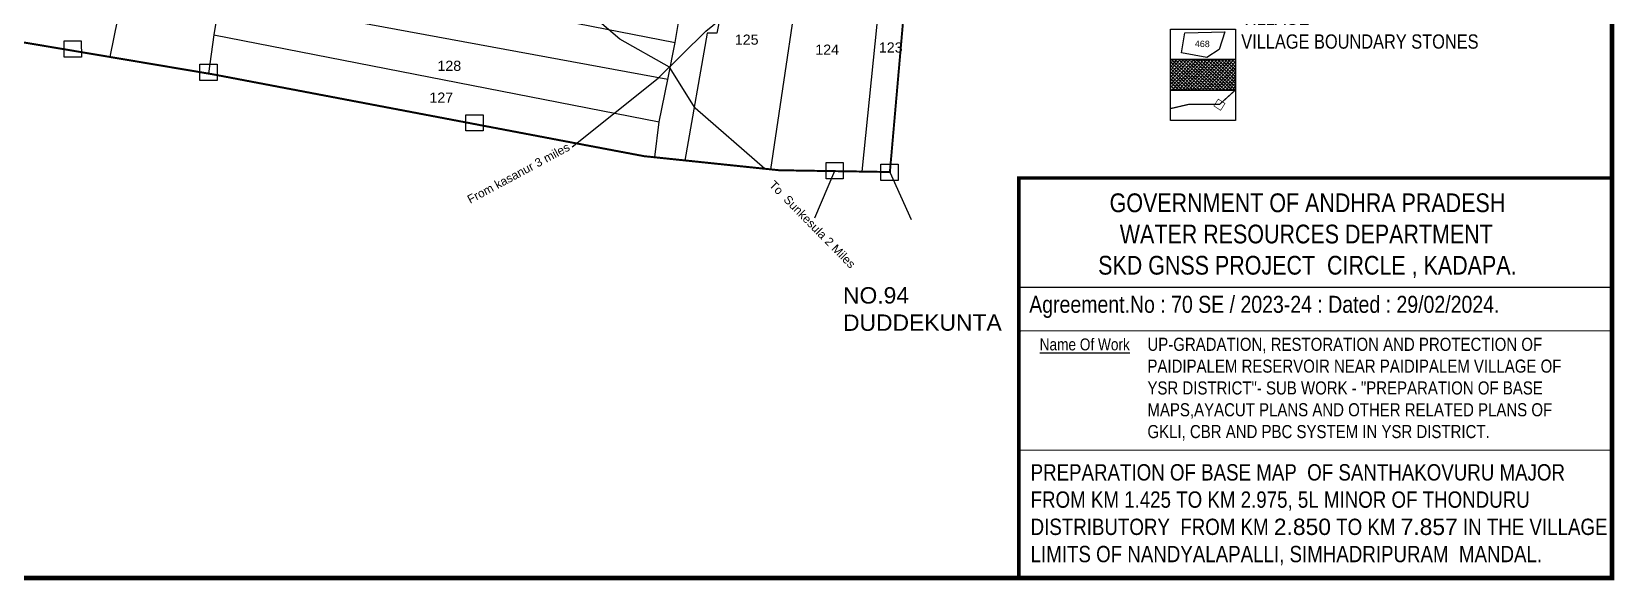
# Model space of a CAD drawing. Header units: inches. Extents: x 192109 to 198389, y 1620925 to 1624593.
# Drawn here: x 195970 to 198389, y 1620925 to 1621764 of the extents above; entities that cross this region are included whole.
import ezdxf
from ezdxf.enums import TextEntityAlignment as Align

# ---------------------------------------------------------------- set-up
doc = ezdxf.new("R2010")
doc.units = ezdxf.units.IN
doc.header["$LTSCALE"] = 15
doc.header["$MEASUREMENT"] = 0
doc.linetypes.add('ACAD_ISO02W100', pattern=[15, 12, -3])
for name, color, linetype in [('FRAME 025', 7, 'Continuous'), ('PAPER SIZE', 5, 'Continuous'), ('PLOT NO', 7, 'Continuous'), ('PLOTS', 7, 'Continuous'), ('ROAD', 1, 'Continuous'), ('text2', 7, 'Continuous'), ('TITLEBLOCK', 7, 'Continuous'), ('VILLAGE', 7, 'Continuous'), ('VILLAGE BOUNDARY', 5, 'Continuous'), ('VILLAGE BOUNDRY', 5, 'Continuous'), ('VILLAGE STONES', 240, 'Continuous')]:
    doc.layers.add(name, color=color, linetype=linetype)
doc.styles.add('ARIALN', font='ARIALN.TTF')
doc.styles.get("Standard").update_dxf_attribs({"font": 'arial.ttf'})

msp = doc.modelspace()

# ---------------------------------------------------------------- hatches: boundary and pattern name
at = {"layer": 'VILLAGE', "linetype": 'Continuous'}
h = msp.add_hatch(dxfattribs=at)
h.set_pattern_fill('SACNCR', color=256, scale=39.653755, angle=1.5303, style=0)
h.set_pattern_definition([(46.53031993, (-178018.1605, 797197.872), (-2.697961686, 2.557557984), []), (46.53031993, (-178015.5328, 797197.9422), (-2.697961686, 2.557557984), [0, -3.717539523])])
h.paths.add_polyline_path([(197710.7, 1621720.9), (197809.9, 1621720.9), (197809.9, 1621674.4), (197710.7, 1621674.4)])

# ---------------------------------------------------------------- linework, layer by layer
at = {"layer": 'FRAME 025', "lineweight": -3}
for points, elevation in [([(197481.7, 1621372.9), (198388.7, 1621372.9)], 0.3), ([(197481.7, 1621306.3), (198387.3, 1621306.9)], 3.6), ([(197481.6, 1621124.6), (198388.3, 1621124.1)], 4.4)]:
    msp.add_lwpolyline(points, dxfattribs=dict(at, elevation=elevation))
at = {"layer": 'PAPER SIZE', "color": 5, "const_width": 5.4}
msp.add_lwpolyline([(198385.6, 1620928.6), (197478.9, 1620928.6), (197478.9, 1621539.9), (198385.6, 1621539.9)], close=True, dxfattribs=at)
at = {"layer": 'PLOT NO'}
for points in [[(197710.7, 1621767.4), (197809.9, 1621767.4), (197809.9, 1621720.9), (197710.7, 1621720.9)], [(197710.7, 1621720.9), (197809.9, 1621720.9), (197809.9, 1621674.4), (197710.7, 1621674.4)], [(197710.7, 1621674.4), (197809.9, 1621674.4), (197809.9, 1621627.9), (197710.7, 1621627.9)]]:
    msp.add_lwpolyline(points, close=True, dxfattribs=at)
msp.add_lwpolyline([(197727.3, 1621731.3), (197732.4, 1621761.9), (197793.6, 1621763.3), (197784.8, 1621736.4), (197766.3, 1621724.1), (197727.3, 1621731.3)], dxfattribs=at)
at = {"layer": 'PLOTS'}
for points in [[(195214.2, 1622679.3), (195348.8, 1622619.1), (195320.1, 1622588.3), (195308.3, 1622550.2), (195548.6, 1622487.6), (195505.7, 1622293.9), (195588.9, 1622283.6), (195630, 1622278.6), (195755.9, 1622251.9), (195752.2, 1622225.6), (195839.4, 1622210.7), (195947.4, 1622180.4), (196070.9, 1622148.2), (196151.7, 1622125.7), (196169.7, 1622120.4), (196159.7, 1622061.5), (196133, 1621959.4), (196112.8, 1621840.7), (196089.3, 1621725)], [(196329.5, 1622180.6), (196323, 1622145.4), (196315.3, 1622103.4), (196307.6, 1622062.6), (196302.1, 1622034.8), (196296, 1622004.5), (196283.4, 1621941.3), (196272.2, 1621880.7), (196258.2, 1621817), (196256.5, 1621809.4), (196248.4, 1621758.7), (196240.3, 1621699.5)], [(196922.5, 1621571.6), (196928.9, 1621625.7), (196942.1, 1621690.3), (196953.7, 1621746.9), (196964, 1621811.4), (196979.1, 1621870.5), (196991.9, 1621928.7), (196999.2, 1621958.8)], [(197054.8, 1621948.6), (197017.3, 1621761.5), (197002.3, 1621761.4), (196968, 1621566.8)], [(197099.6, 1621553.1), (197156.2, 1621933.4)], [(197239.1, 1621549.8), (197276.4, 1621915.4), (197313.1, 1621911.7)], [(196272.2, 1621880.7), (196953.7, 1621746.9)], [(196942.1, 1621690.3), (196258.2, 1621817)], [(196248.4, 1621758.7), (196928.9, 1621625.7)]]:
    msp.add_lwpolyline(points, dxfattribs=at)
at = {"layer": 'ROAD', "color": 30}
for points in [[(196796.2, 1621587.6), (196927.7, 1621692.5), (197000.4, 1621764.2), (197160.6, 1621894.8), (197231, 1621965.5), (197274.4, 1622024.3), (197332.4, 1622082.5)], [(197090.7, 1621553.8), (196983.8, 1621646.8), (196944.8, 1621709.4), (196868.9, 1621751.9), (196813.2, 1621799.4)]]:
    msp.add_lwpolyline(points, dxfattribs=at)
at = {"layer": 'text2', "color": 5, "const_width": 7}
msp.add_lwpolyline([(193484.3, 1624165.2), (198385.6, 1624165.2), (198385.6, 1620928.6), (193484.3, 1620928.6)], close=True, dxfattribs=at)
at = {"layer": 'VILLAGE BOUNDARY', "ltscale": 5, "const_width": 3}
msp.add_lwpolyline([(196502, 1623426), (196759.2, 1623367.3), (196879.8, 1623342), (197165.5, 1623244), (197381.1, 1623160.4), (197337.3, 1623036), (197493.4, 1622971.4), (197480.6, 1622901.9), (197458.1, 1622826.6), (197415.2, 1622679.9), (197386.8, 1622582.9), (197368.7, 1622481.5), (197368.1, 1622385.2), (197354.8, 1622314.2), (197319.5, 1621986.8), (197302.4, 1621785.7), (197281.7, 1621549.1), (197112.3, 1621551.8), (196906, 1621573.3), (196791.6, 1621594.9), (196245.7, 1621698.6), (196037.9, 1621733.6), (195910.9, 1621755)], dxfattribs=at)
at = {"layer": 'VILLAGE BOUNDARY'}
for points in [[(196019.2, 1621749.4), (196045.6, 1621749.4), (196045.7, 1621724.8), (196019.3, 1621724.7)], [(196226.9, 1621713.9), (196253.3, 1621713.9), (196253.3, 1621689.2), (196226.9, 1621689.2)], [(196633.5, 1621636.6), (196659.9, 1621636.7), (196660, 1621612), (196633.6, 1621611.9)], [(197184.1, 1621563.5), (197210.5, 1621563.5), (197210.5, 1621538.8), (197184.1, 1621538.8)], [(197268.1, 1621560.9), (197294.5, 1621561), (197294.5, 1621536.3), (197268.1, 1621536.2)]]:
    msp.add_lwpolyline(points, close=True, dxfattribs=at)
for points in [[(197197, 1621550.5), (197166.5, 1621478.4)], [(197281.7, 1621549.1), (197314.3, 1621476.5)]]:
    msp.add_lwpolyline(points, dxfattribs=at)
at = {"layer": 'VILLAGE BOUNDRY', "linetype": 'ACAD_ISO02W100', "ltscale": 2, "const_width": 1.94}
msp.add_lwpolyline([(197710.7, 1621646), (197738.1, 1621652.4), (197785.6, 1621652.4), (197809.9, 1621674.4)], dxfattribs=at)
at = {"layer": 'VILLAGE STONES', "const_width": 0.987}
msp.add_lwpolyline([(197777, 1621650.1), (197783.7, 1621660.5), (197794, 1621653.8), (197787.3, 1621643.4)], close=True, dxfattribs=at)

# ---------------------------------------------------------------- texts
at = {"layer": 'PLOT NO'}
for s, height, rotation, p in [('125', 15.56, 0.1003, (197062.8, 1621751.4)), ('124', 15.56, 0.1003, (197185.8, 1621736.1)), ('123', 15.56, 0.1003, (197283, 1621739.4)), ('468', 9.72, 358.6877, (197759.3, 1621745)), ('128', 15.56, 0.1003, (196608.2, 1621711.4)), ('127', 15.56, 0.1003, (196595.9, 1621662.8))]:
    msp.add_text(s, height=height, rotation=rotation, dxfattribs=at).set_placement(p, align=Align.MIDDLE_CENTER)
for s, rotation, p in [('From kasanur 3 miles ', 28.2698, (196640.1, 1621500.4)), ('To  Sunkesula 2 Miles ', 314.4421, (197096.1, 1621528.3))]:
    msp.add_text(s, height=13, rotation=rotation, dxfattribs=at).set_placement(p)
at = {"layer": 'PLOT NO', "color": 1, "insert": (197210, 1621373), "char_height": 25, "width": 242.643, "attachment_point": 1, "rotation": 0.1003}
msp.add_mtext('NO.94 DUDDEKUNTA', dxfattribs=at)
at = {"layer": 'TITLEBLOCK', "extrusion": (0.000201441, 0.004807, 0.999988), "style": 'ARIALN'}
msp.add_text('%%UName Of Work', height=18.185, rotation=359.9999, dxfattribs=at).set_placement((197510.7, 1621257.6, 7834.2))
at = {"layer": 'TITLEBLOCK', "extrusion": (0.000201441, 0.004807, 0.999988), "attachment_point": 1, "text_direction": (1, -1e-06, -0.000201), "style": 'ARIALN'}
for s, insert, char_height, width in [('CANAL CENTER LINE \\PCANAL BED WIDTH {\\H1.52882x; }\\PCANAL TOP WIDTH {\\H1.35255x; }\\PCART TRACK/ ROAD{\\H1.4113x; }\\PSTREAM {\\H1.39172x; }\\PVILLAGE BOUNDARY{\\H1.39825x; }\\PTANKS/ KUNTAS{\\H1.39607x; }\\PSURVEY NUMBER& BOUNDARYS{\\H1.3968x; }\\PVILLAGE{\\H1.39655x; }\\PVILLAGE BOUNDARY STONES{\\H1.39664x; }', (197818.8, 1622087), 21.833, 457.746), ('\\pi32.86557;GOVERNMENT OF ANDHRA PRADESH  \\P\\pi48.4402;WATER RESOURCES DEPARTMENT      \\P\\pi15.35754;SKD GNSS PROJECT  CIRCLE , KADAPA.', (197584.7, 1621516.4, -4.1), 28.63, 666.062), ('Agreement.No : 70 SE / 2023-24 : Dated : 29/02/2024.', (197494.7, 1621359.9, -1.2), 26.005, 839.41), ('UP-GRADATION, RESTORATION AND PROTECTION OF PAIDIPALEM RESERVOIR NEAR PAIDIPALEM VILLAGE OF YSR DISTRICT"- SUB WORK - "PREPARATION OF BASE MAPS,AYACUT PLANS AND OTHER RELATED PLANS OF GKLI, CBR AND PBC SYSTEM IN YSR DISTRICT.', (197675.4, 1621295.8, -0.6), 20.0039, 645.7), ('PREPARATION OF BASE MAP  OF SANTHAKOVURU MAJOR FROM KM 1.425 TO KM 2.975, {\\C1;5L MINOR OF THONDURU DISTRIBUTORY  \\C0;FROM KM \\fArial|b0|i0|c0|p34;2.850\\fArial Narrow|b0|i0|c0|p34; TO KM \\fArial|b0|i0|c0|p34;7.857} IN THE VILLAGE  LIMITS OF {\\C1;NANDYALAPALLI, SIMHADRIPURAM } MANDAL.', (197496.8, 1621102.6, -3.2), 24.9726, 897.369)]:
    msp.add_mtext(s, dxfattribs=dict(at, insert=insert, char_height=char_height, width=width))

doc.saveas('drawing.dxf')
